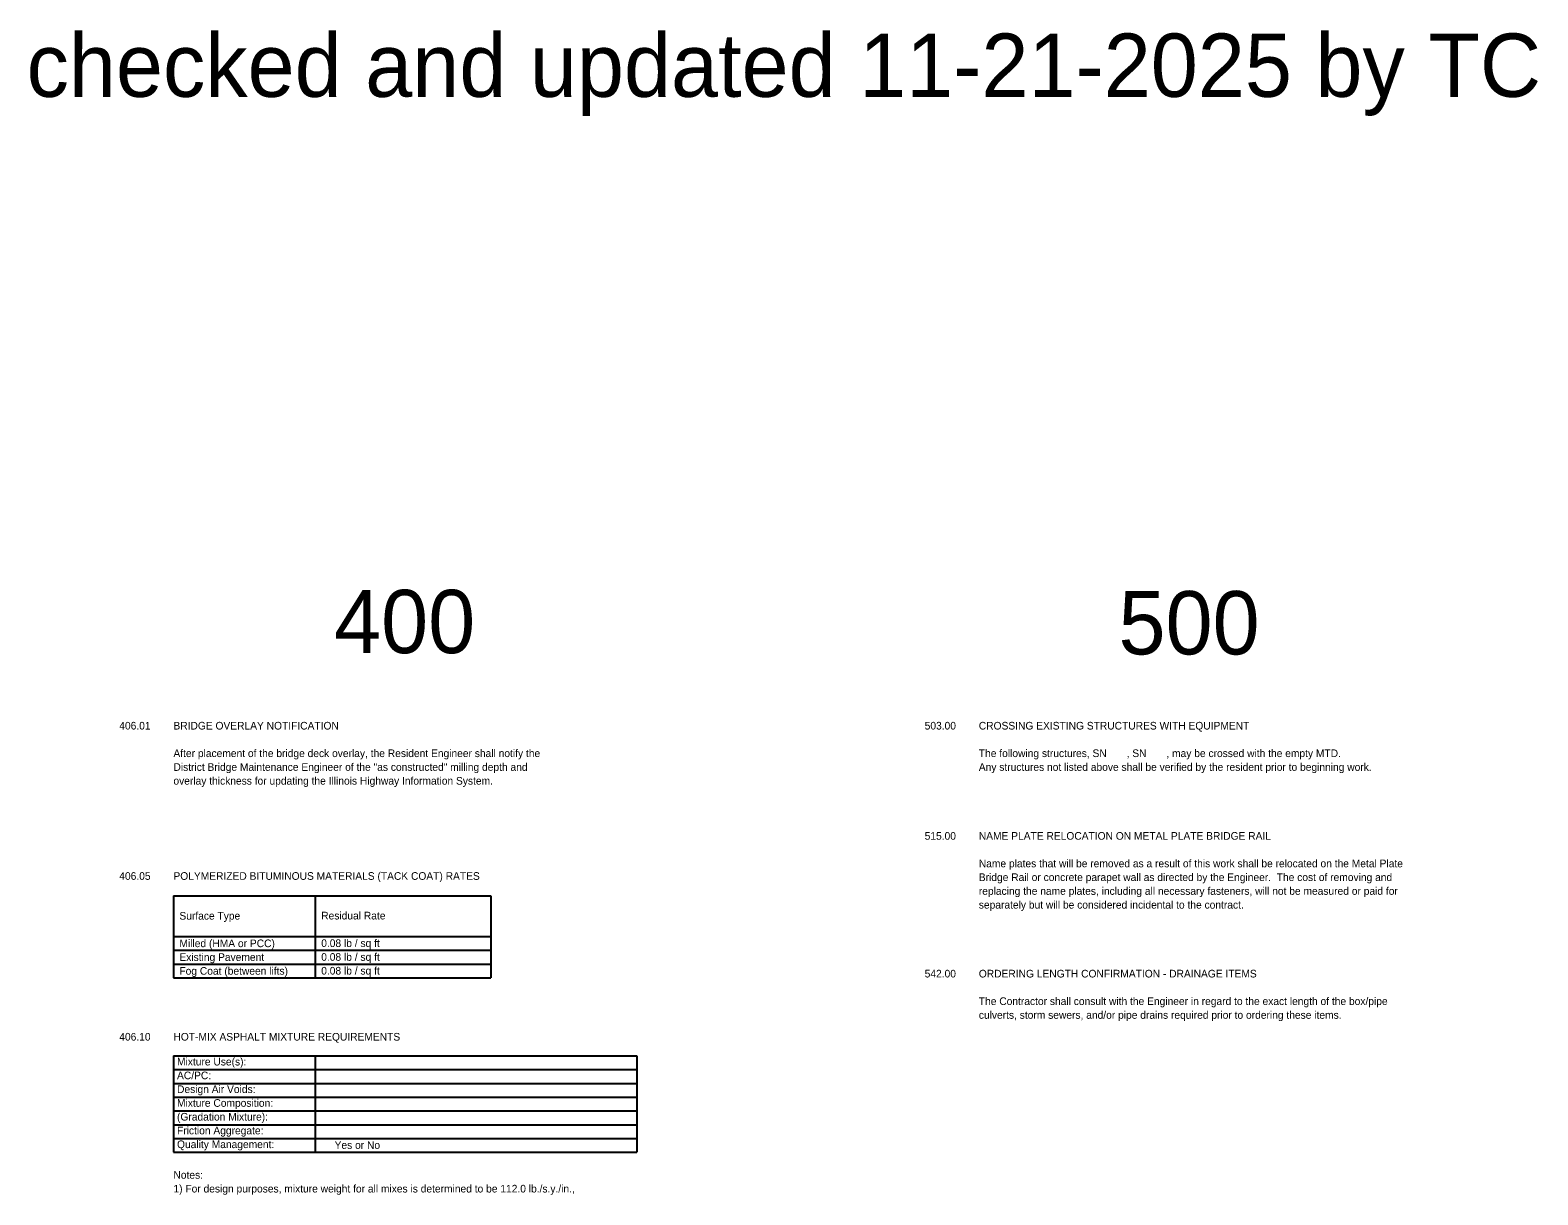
# Model space of a CAD drawing. Extents: x -1.76 to 5.64, y 2.73 to 5.8.
# Drawn here: x 0.92 to 2.891, y 4.278 to 5.8 of the extents above; entities that cross this region are included whole.
import ezdxf

# ---------------------------------------------------------------- set-up
doc = ezdxf.new("R2010")
doc.units = 0
doc.layers.add('RD_Pr_Roadway_Notes', color=7, linetype='Continuous')

msp = doc.modelspace()

# ---------------------------------------------------------------- linework, layer by layer
at = {"layer": 'RD_Pr_Roadway_Notes'}
for p, q in [((1.1076, 4.6691), (1.5225, 4.6691)), ((1.1076, 4.6691), (1.5225, 4.6691)), ((1.1076, 4.6691), (1.1076, 4.5618)), ((1.293, 4.6691), (1.293, 4.5618)), ((1.5225, 4.6691), (1.5225, 4.5618)), ((1.1076, 4.6158), (1.5225, 4.6158)), ((1.1076, 4.5978), (1.5225, 4.5978)), ((1.1076, 4.5798), (1.5225, 4.5798)), ((1.1076, 4.5618), (1.5225, 4.5618)), ((1.1076, 4.4599), (1.7133, 4.4599)), ((1.1076, 4.4599), (1.1076, 4.3339)), ((1.293, 4.4599), (1.293, 4.3339)), ((1.7133, 4.4599), (1.7133, 4.3339)), ((1.1076, 4.4419), (1.7133, 4.4419)), ((1.1076, 4.4239), (1.7133, 4.4239)), ((1.1076, 4.4059), (1.7133, 4.4059)), ((1.1076, 4.3879), (1.7133, 4.3879)), ((1.1076, 4.3699), (1.7133, 4.3699)), ((1.1076, 4.3519), (1.7133, 4.3519)), ((1.1076, 4.3339), (1.7133, 4.3339))]:
    msp.add_line(p, q, dxfattribs=at)

# ---------------------------------------------------------------- texts
for s, height, p in [('checked and updated 11-21-2025 by TC', 0.082711, (0.9156, 5.7131)), ('400', 0.08271, (1.3176, 4.9861)), ('500', 0.08271, (2.3431, 4.9845)), ('406.01', 0.01, (1.0368, 4.8863)), ('BRIDGE OVERLAY NOTIFICATION', 0.01, (1.1076, 4.8863)), ('503.00', 0.01, (2.0897, 4.8863)), ('CROSSING EXISTING STRUCTURES WITH EQUIPMENT', 0.01, (2.1605, 4.8863)), ('After placement of the bridge deck overlay, the Resident Engineer shall notify the', 0.01, (1.1076, 4.8503)), ('The following structures, SN       , SN       , may be crossed with the empty MTD.', 0.01, (2.1605, 4.8503)), ('District Bridge Maintenance Engineer of the "as constructed" milling depth and', 0.01, (1.1076, 4.8323)), ('Any structures not listed above shall be verified by the resident prior to beginning work.', 0.01, (2.1605, 4.8323)), ('overlay thickness for updating the Illinois Highway Information System.', 0.01, (1.1076, 4.8143)), ('515.00', 0.01, (2.0897, 4.7423)), ('NAME PLATE RELOCATION ON METAL PLATE BRIDGE RAIL', 0.01, (2.1605, 4.7423)), ('Name plates that will be removed as a result of this work shall be relocated on the Metal Plate', 0.01, (2.1605, 4.7063)), ('406.05', 0.01, (1.0368, 4.6899)), ('POLYMERIZED BITUMINOUS MATERIALS (TACK COAT) RATES', 0.01, (1.1076, 4.6899)), ('Bridge Rail or concrete parapet wall as directed by the Engineer.  The cost of removing and', 0.01, (2.1605, 4.6883)), ('replacing the name plates, including all necessary fasteners, will not be measured or paid for', 0.01, (2.1605, 4.6703)), ('separately but will be considered incidental to the contract.', 0.01, (2.1605, 4.6523)), ('Surface Type', 0.01, (1.1154, 4.6379)), ('Residual Rate', 0.01, (1.3008, 4.6381)), ('Milled (HMA or PCC)             ', 0.01, (1.1154, 4.6019)), ('0.08 lb / sq ft', 0.01, (1.3008, 4.6021)), ('Existing Pavement', 0.01, (1.1154, 4.5839)), ('0.08 lb / sq ft', 0.01, (1.3008, 4.5841)), ('Fog Coat (between lifts)                        ', 0.01, (1.1154, 4.5659)), ('0.08 lb / sq ft', 0.01, (1.3008, 4.5661)), ('542.00', 0.01, (2.0897, 4.5623)), ('ORDERING LENGTH CONFIRMATION - DRAINAGE ITEMS', 0.01, (2.1605, 4.5623)), ('The Contractor shall consult with the Engineer in regard to the exact length of the box/pipe', 0.01, (2.1605, 4.5263)), ('culverts, storm sewers, and/or pipe drains required prior to ordering these items.', 0.01, (2.1605, 4.5083)), ('406.10', 0.01, (1.0368, 4.4798)), ('HOT-MIX ASPHALT MIXTURE REQUIREMENTS', 0.01, (1.1076, 4.4798)), ('Mixture Use(s):                  ', 0.01, (1.1123, 4.4473)), ('AC/PC:                                         ', 0.01, (1.1123, 4.4293)), ('Design Air Voids:                           ', 0.01, (1.1123, 4.4113)), ('Mixture Composition:                                         ', 0.01, (1.1123, 4.3933)), ('(Gradation Mixture):', 0.01, (1.1123, 4.3753)), ('Friction Aggregate:', 0.01, (1.1123, 4.3573)), ('Quality Management:                         ', 0.01, (1.1123, 4.3393)), ('Yes or No', 0.01, (1.3183, 4.3383)), ('Notes: ', 0.01, (1.1076, 4.2993)), ('1) For design purposes, mixture weight for all mixes is determined to be 112.0 lb./s.y./in.,', 0.01, (1.1076, 4.2813))]:
    msp.add_text(s, height=height, dxfattribs=at).set_placement(p)

doc.saveas('drawing.dxf')
